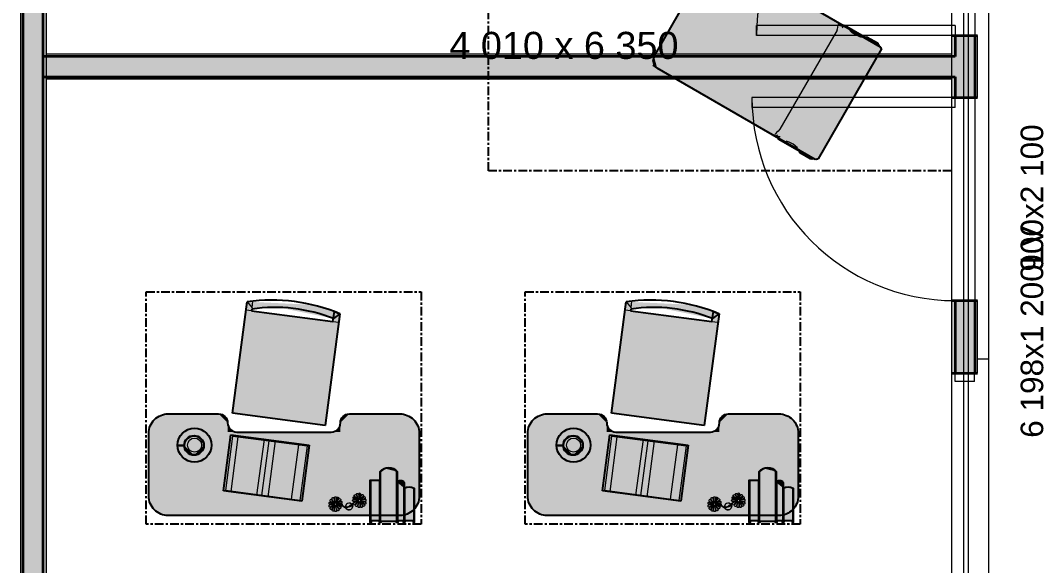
# Model space of a CAD drawing. Header units: inches. Extents: x -2190 to 40245, y -11272 to 33470.
# Drawn here: x 8067 to 12602, y 11099 to 13514 of the extents above; entities that cross this region are included whole.
import ezdxf

# ---------------------------------------------------------------- set-up
doc = ezdxf.new("R2010")
doc.units = ezdxf.units.IN
doc.header["$LTSCALE"] = 96
doc.header["$MEASUREMENT"] = 0
doc.linetypes.add('DASHDOT', pattern=[0.7, 0.4, -0.1, 0.1, -0.1])
for name, color, linetype, lineweight, true_color in [('Architectural_Blocks-1', 96, 'DASHDOT', 25, 0x008000), ('Architectural_Blocks-2', 96, 'DASHDOT', 25, 0x008000), ('Cabinets__Module_Lines-2', 9, 'Continuous', 9, 0xc0c0c0), ('Doors-1', 216, 'Continuous', 18, 0x800080), ('Doors__Labels-1', 176, 'Continuous', 18, 0x000080), ('Furniture__Interior-1', 216, 'Continuous', 25, 0x800080), ('Furniture__Interior-2', 216, 'Continuous', 25, 0x800080), ('Rooms__Interior_Dimensions-2', 136, 'Continuous', 18, 0x008080), ('Walls___Normal-1', 18, 'Continuous', 35, 0x000000), ('Walls___Normal-2', 18, 'Continuous', 35, 0x000000), ('Walls___Normal-Ext_T_Frame_-_600_OC_-_Int_PB_Ext_WRC_cladding-L1-1', 18, 'Continuous', 35, 0x000000), ('Walls___Normal-Ext_T_Frame_-_600_OC_-_Int_PB_Ext_WRC_cladding-L1-2', 18, 'Continuous', 35, 0x000000), ('Walls___Normal-Ext_T_Frame_-_600_OC_-_Int_PB_Ext_WRC_cladding-L2-1', 18, 'Continuous', 35, 0x000000), ('Walls___Normal-Ext_T_Frame_-_600_OC_-_Int_PB_Ext_WRC_cladding-L2-2', 18, 'Continuous', 35, 0x000000), ('Walls___Normal-Ext_T_Frame_-_600_OC_-_Int_PB_Ext_WRC_cladding-L3-1', 18, 'Continuous', 35, 0x000000), ('Walls___Normal-Ext_T_Frame_-_600_OC_-_Int_PB_Ext_WRC_cladding-L3-2', 18, 'Continuous', 35, 0x000000), ('Walls___Normal-Ext_T_Frame_-_600_OC_-_Int_PB_Ext_WRC_cladding-L4-1', 18, 'Continuous', 35, 0x000000), ('Walls___Normal-Ext_T_Frame_-_600_OC_-_Int_PB_Ext_WRC_cladding-L4-2', 18, 'Continuous', 35, 0x000000), ('Walls___Normal-Int_S_Frame_-_600_OC_-_PB_both_sides-L1-1', 18, 'Continuous', 35, 0x000000), ('Walls___Normal-Int_S_Frame_-_600_OC_-_PB_both_sides-L2-1', 18, 'Continuous', 35, 0x000000), ('Walls___Normal-Int_S_Frame_-_600_OC_-_PB_both_sides-L3-1', 18, 'Continuous', 35, 0x000000), ('Walls___Normal-Int_S_Frame_-_600_OC_-_PB_both_sides-L4-1', 18, 'Continuous', 35, 0x000000), ('Windows-1', 18, 'Continuous', 18, 0x000000), ('Windows-2', 18, 'Continuous', 18, 0x000000), ('Windows__Labels-2', 176, 'Continuous', 9, 0x000080)]:
    doc.layers.add(name, color=color, linetype=linetype, lineweight=lineweight, true_color=true_color)

# ---------------------------------------------------------------- blocks, each defined once
blk = doc.blocks.new('Desks_Desks_(small)_Dressing_Table')
at = {"color": 216, "true_color": 0x800080}
blk.add_lwpolyline([(-239.8, 145.8, -0.414214), (-205.4, 180.2), (-116, 180.2, -0.414214), (-99.9, 164.2, 0.414214), (-83.9, 148.1), (83.9, 148.1, 0.414214), (99.9, 164.2, -0.414214), (116, 180.2), (205.4, 180.2, -0.414214), (239.8, 145.8), (239.8, 34.4, -0.414214), (205.4, 0), (-205.4, 0, -0.414214), (-239.8, 34.4)], format="xyb", close=True, dxfattribs=at)
at = {"color": 7, "true_color": 0xffffff}
for points in [[(-205.4, 180.2), (-239.8, 145.8), (-238.6, 154.7), (-239.5, 150.3)], [(-99.9, 148.1), (-239.8, 145.8), (-116, 180.2), (-205.4, 180.2)], [(-205.4, 180.2), (-238.6, 154.7), (-235.2, 163), (-237.2, 159)], [(-205.4, 180.2), (-235.2, 163), (-229.7, 170.1), (-232.7, 166.8)], [(-205.4, 180.2), (-229.7, 170.1), (-222.6, 175.6), (-226.3, 173.1)], [(-205.4, 180.2), (-222.6, 175.6), (-214.3, 179), (-218.5, 177.6)], [(-205.4, 180.2), (-214.3, 179), (-205.4, 180.2), (-209.8, 179.9)], [(-99.9, 164.2), (-116, 180.2), (-111.8, 179.7), (-113.9, 180.1)], [(-99.9, 148.1), (-116, 180.2), (-99.9, 148.1), (-99.9, 164.2)], [(-99.9, 164.2), (-111.8, 179.7), (-108, 178.1), (-109.9, 179)], [(-99.9, 164.2), (-108, 178.1), (-104.7, 175.5), (-106.2, 176.9)], [(-99.9, 164.2), (-104.7, 175.5), (-102.1, 172.2), (-103.3, 173.9)], [(-99.9, 164.2), (-102.1, 172.2), (-100.5, 168.3), (-101.2, 170.3)], [(-99.9, 164.2), (-100.5, 168.3), (-99.9, 164.2), (-100.1, 166.3)], [(-99.9, 164.2), (-99.8, 162.1), (-99.9, 148.1), (-99.4, 160)], [(99.9, 148.1), (99.8, 162.1), (99.9, 148.1), (99.9, 164.2)], [(116, 180.2), (99.9, 164.2), (100.5, 168.3), (100.1, 166.3)], [(239.8, 145.8), (99.9, 148.1), (116, 180.2), (99.9, 164.2)], [(116, 180.2), (100.5, 168.3), (102.1, 172.2), (101.2, 170.3)], [(116, 180.2), (102.1, 172.2), (104.7, 175.5), (103.3, 173.9)], [(116, 180.2), (104.7, 175.5), (108, 178.1), (106.2, 176.9)], [(116, 180.2), (108, 178.1), (111.8, 179.7), (109.9, 179)], [(116, 180.2), (111.8, 179.7), (116, 180.2), (113.9, 180.1)], [(239.8, 145.8), (116, 180.2), (239.8, 145.8), (205.4, 180.2)], [(239.8, 145.8), (205.4, 180.2), (214.3, 179), (209.8, 179.9)], [(239.8, 145.8), (214.3, 179), (222.6, 175.6), (218.5, 177.6)], [(239.8, 145.8), (222.6, 175.6), (229.7, 170.1), (226.3, 173.1)], [(239.8, 145.8), (229.7, 170.1), (235.2, 163), (232.7, 166.8)], [(-239.8, 145.8), (-99.9, 148.1), (83.9, 148.1), (-83.9, 148.1)], [(-239.8, 145.8), (83.9, 148.1), (239.8, 145.8), (99.9, 148.1)], [(-239.8, 145.8), (239.8, 145.8), (205.4, 0), (239.8, 34.4)], [(-239.8, 145.8), (205.4, 0), (-239.8, 34.4), (-205.4, 0)], [(-98.7, 158), (-99.9, 148.1), (-98.7, 158), (-99.4, 160)], [(-97.8, 156.1), (-99.9, 148.1), (-97.8, 156.1), (-98.7, 158)], [(-96.6, 154.4), (-99.9, 148.1), (-96.6, 154.4), (-97.8, 156.1)], [(-95.2, 152.8), (-99.9, 148.1), (-95.2, 152.8), (-96.6, 154.4)], [(-93.7, 151.4), (-99.9, 148.1), (-93.7, 151.4), (-95.2, 152.8)], [(-91.9, 150.3), (-99.9, 148.1), (-91.9, 150.3), (-93.7, 151.4)], [(-90, 149.3), (-99.9, 148.1), (-90, 149.3), (-91.9, 150.3)], [(-88, 148.7), (-99.9, 148.1), (-88, 148.7), (-90, 149.3)], [(-86, 148.2), (-99.9, 148.1), (-86, 148.2), (-88, 148.7)], [(-99.9, 148.1), (-86, 148.2), (-99.9, 148.1), (-83.9, 148.1)], [(83.9, 148.1), (86, 148.2), (83.9, 148.1), (99.9, 148.1)], [(88, 148.7), (99.9, 148.1), (88, 148.7), (86, 148.2)], [(90, 149.3), (99.9, 148.1), (90, 149.3), (88, 148.7)], [(91.9, 150.3), (99.9, 148.1), (91.9, 150.3), (90, 149.3)], [(93.7, 151.4), (99.9, 148.1), (93.7, 151.4), (91.9, 150.3)], [(95.2, 152.8), (99.9, 148.1), (95.2, 152.8), (93.7, 151.4)], [(96.6, 154.4), (99.9, 148.1), (96.6, 154.4), (95.2, 152.8)], [(97.8, 156.1), (99.9, 148.1), (97.8, 156.1), (96.6, 154.4)], [(98.7, 158), (99.9, 148.1), (98.7, 158), (97.8, 156.1)], [(99.4, 160), (99.9, 148.1), (99.4, 160), (98.7, 158)], [(99.8, 162.1), (99.9, 148.1), (99.8, 162.1), (99.4, 160)], [(239.8, 145.8), (235.2, 163), (238.6, 154.7), (237.2, 159)], [(239.8, 145.8), (238.6, 154.7), (239.8, 145.8), (239.5, 150.3)], [(-239.8, 34.4), (-205.4, 0), (-214.3, 1.2), (-209.8, 0.3)], [(-239.8, 34.4), (-214.3, 1.2), (-222.6, 4.6), (-218.5, 2.6)], [(-239.8, 34.4), (-222.6, 4.6), (-229.7, 10.1), (-226.3, 7.1)], [(-239.8, 34.4), (-229.7, 10.1), (-235.2, 17.2), (-232.7, 13.5)], [(-239.8, 34.4), (-235.2, 17.2), (-238.6, 25.5), (-237.2, 21.2)], [(-239.8, 34.4), (-238.6, 25.5), (-239.8, 34.4), (-239.5, 29.9)], [(205.4, 0), (239.8, 34.4), (238.6, 25.5), (239.5, 29.9)], [(205.4, 0), (238.6, 25.5), (235.2, 17.2), (237.2, 21.2)], [(205.4, 0), (235.2, 17.2), (229.7, 10.1), (232.7, 13.5)], [(205.4, 0), (229.7, 10.1), (222.6, 4.6), (226.3, 7.1)], [(205.4, 0), (222.6, 4.6), (214.3, 1.2), (218.5, 2.6)], [(205.4, 0), (214.3, 1.2), (205.4, 0), (209.8, 0.3)]]:
    blk.add_solid(points, dxfattribs=at)
blk = doc.blocks.new('Interior_Accessories_Books_&_Magazines_Books')
at = {"color": 18, "linetype": 'Continuous', "lineweight": 18, "true_color": 0x000000}
for p, q in [((-37.5, 3), (-37.5, 73.8)), ((-22.5, 73.8), (-37.5, 73.8)), ((-22.5, 3), (-22.5, 73.8)), ((-21.2, 0), (-21.2, 74.4)), ((-20, 1.8), (-20, 89.5)), ((7.5, 1.8), (7.5, 89.5)), ((8.8, 0), (8.8, 70.3)), ((10, 70.4), (10, 2.9)), ((20, 70.4), (20, 2.9)), ((21.2, 60.1), (21.2, 0)), ((22.5, 60), (22.5, 2.9)), ((37.5, 60), (37.5, 2.9))]:
    blk.add_line(p, q, dxfattribs=at)
at = {"color": 216, "true_color": 0x800080}
blk.add_lwpolyline([(22.5, 0), (20, 0), (20, 2.5), (10, 2.5), (10, 0), (7.5, 0), (7.5, 1.2), (-20, 1.2), (-20, 0), (-22.5, 0), (-22.5, 2.5), (-37.5, 2.5), (-37.5, 0), (-38.8, 0), (-38.8, 75), (-21.2, 75), (-21.2, 90, -0.468586), (8.8, 90), (8.8, 70.8, -0.558718), (21.2, 70.8), (21.2, 60.8, -0.236068), (38.8, 60.8), (38.8, 0), (37.5, 0), (37.5, 2.5), (22.5, 2.5)], format="xyb", close=True, dxfattribs=at)
at = {"color": 18, "linetype": 'Continuous', "lineweight": 18, "true_color": 0x000000}
for centre, radius, start, end in [((-6.2, 76.8), 18.8, 42.8334, 137.1666), ((15, 66.7), 6.25, 36.8699, 143.1301), ((30, 41.5), 20, 67.9757, 112.0243)]:
    blk.add_arc(centre, radius, start, end, dxfattribs=at)
at = {"color": 7, "true_color": 0xffffff}
for points in [[(8.8, 90), (-21.2, 90), (-18.1, 93), (-20.1, 91.3)], [(8.8, 90), (-18.1, 93), (-13.7, 95.5), (-16, 94.4)], [(8.8, 90), (-13.7, 95.5), (-8.8, 96.9), (-11.3, 96.4)], [(8.8, 90), (-8.8, 96.9), (-3.7, 96.9), (-6.2, 97)], [(8.8, 90), (-3.7, 96.9), (1.2, 95.5), (-1.2, 96.4)], [(8.8, 90), (1.2, 95.5), (5.6, 93), (3.5, 94.4)], [(8.8, 90), (5.6, 93), (8.8, 90), (7.6, 91.3)], [(-21.2, 75), (-37.5, 2.5), (-38.8, 0), (-37.5, 0)], [(-21.2, 75), (-38.8, 0), (-21.2, 75), (-38.8, 75)], [(21.2, 60.8), (-37.5, 2.5), (8.8, 70.8), (-21.2, 75)], [(8.8, 70.8), (-21.2, 75), (8.8, 90), (-21.2, 90)], [(21.2, 70.8), (9.8, 72.2), (11.3, 73.3), (10.5, 72.8)], [(21.2, 70.8), (11.3, 73.3), (13.1, 74.1), (12.2, 73.8)], [(21.2, 70.8), (13.1, 74.1), (15, 74.3), (14, 74.3)], [(21.2, 70.8), (15, 74.3), (16.9, 74.1), (16, 74.3)], [(21.2, 70.8), (16.9, 74.1), (18.7, 73.3), (17.8, 73.8)], [(21.2, 70.8), (18.7, 73.3), (20.2, 72.2), (19.5, 72.8)], [(21.2, 60.8), (10, 2.5), (-37.5, 2.5), (-22.5, 2.5)], [(21.2, 70.8), (8.8, 70.8), (9.8, 72.2), (9.2, 71.4)], [(21.2, 60.8), (8.8, 70.8), (21.2, 60.8), (21.2, 70.8)], [(21.2, 60.8), (22.5, 2.5), (10, 2.5), (20, 2.5)], [(21.2, 70.8), (20.2, 72.2), (21.2, 70.8), (20.8, 71.4)], [(38.8, 60.8), (21.2, 60.8), (24.9, 62.2), (22.5, 61.4)], [(38.8, 60.8), (37.5, 2.5), (21.2, 60.8), (22.5, 2.5)], [(38.8, 60.8), (24.9, 62.2), (30, 62.9), (27.4, 62.7)], [(38.8, 60.8), (30, 62.9), (35.1, 62.2), (32.6, 62.7)], [(38.8, 60.8), (35.1, 62.2), (38.8, 60.8), (37.5, 61.4)], [(37.5, 2.5), (38.8, 60.8), (37.5, 0), (38.8, 0)], [(10, 2.5), (-20, 1.2), (-22.5, 0), (-20, 0)], [(10, 2.5), (-22.5, 0), (10, 2.5), (-22.5, 2.5)], [(-20, 1.2), (10, 2.5), (-20, 1.2), (7.5, 1.2)], [(7.5, 1.2), (10, 2.5), (7.5, 0), (10, 0)], [(20, 2.5), (22.5, 2.5), (20, 0), (22.5, 0)]]:
    blk.add_solid(points, dxfattribs=at)
blk = doc.blocks.new('Interior_Accessories_Books_&_Magazines_Book_(open)')
at = {"color": 216, "true_color": 0x800080}
for p, q in [((-70, 100), (70, 100)), ((-70, 0), (-70, 100)), ((70, 100), (70, 0)), ((70, 0), (-70, 0))]:
    blk.add_line(p, q, dxfattribs=at)
at = {"color": 216, "linetype": 'Continuous', "lineweight": 18, "true_color": 0x800080}
for p, q in [((-66.6, 99.1), (65.9, 99.1)), ((-66.6, 1.6), (-66.6, 99.1)), ((-51.8, 99.1), (-51.8, 1.6)), ((1.3, 99.1), (1.3, 1.6)), ((56.4, 99.1), (56.4, 1.6)), ((65.9, 99.1), (65.9, 1.6)), ((65.9, 1.6), (-66.6, 1.6))]:
    blk.add_line(p, q, dxfattribs=at)
at = {"color": 18, "linetype": 'Continuous', "lineweight": 18, "true_color": 0x000000}
for p, q in [((-10.2, 100), (-10.2, 0)), ((10, 100), (10, 0))]:
    blk.add_line(p, q, dxfattribs=at)
at = {"color": 7, "true_color": 0xffffff}
blk.add_solid([(-70, 100), (70, 100), (-70, 0), (70, 0)], dxfattribs=at)
at = {"color": 7, "linetype": 'Continuous', "lineweight": 18, "true_color": 0xffffff}
blk.add_solid([(-66.6, 99.1), (65.9, 99.1), (-66.6, 1.6), (65.9, 1.6)], dxfattribs=at)
blk = doc.blocks.new('Interior_Accessories_Vases_Flowers_in_Vase_(long-stemmed)')
at = {"color": 216, "linetype": 'Continuous', "lineweight": 18, "true_color": 0x800080}
for p, q in [((-22.3, 28.7), (-21.9, 29.7)), ((-22.3, 27.5), (-22.3, 28.7)), ((-21.9, 26.5), (-22.3, 27.5)), ((-21.1, 25.8), (-21.9, 26.5)), ((-20.5, 25.6), (-20.1, 25.5)), ((-20.1, 30.7), (-19.9, 30.6)), ((-19.2, 30.4), (-19, 30.2)), ((-18, 27.9), (-18, 27.5)), ((6.5, 27.2), (6.6, 28.1)), ((6.8, 28.1), (6.6, 27.2)), ((17.8, 10.5), (18.1, 10.4)), ((18.7, 10.1), (17.8, 10.5)), ((21, 14.5), (21.6, 13.7))]:
    blk.add_line(p, q, dxfattribs=at)
for points in [[(-22.3, 30), (-23.8, 31.4), (-25.6, 33.2), (-27, 34.9), (-27.4, 35.5), (-27.8, 36.1), (-28.1, 36.6), (-27.7, 38), (-26.8, 38.8), (-25.5, 39), (-25.3, 38.3), (-25.1, 37.6), (-24.8, 37), (-23.8, 34.8), (-22.6, 32.5), (-21.4, 30.9)], [(-21.1, 30.4), (-20.1, 30.7), (-20.5, 30.6), (-20.8, 30.5), (-21.1, 30.4), (-22.3, 32.7), (-23.2, 35.1), (-23.8, 37.5), (-24, 38.3), (-24.1, 39), (-24.2, 39.8), (-23.3, 40.8), (-22.1, 41.1), (-20.9, 40.6), (-21, 39.8), (-21.1, 39), (-21.1, 38.2), (-21, 35.7), (-20.7, 33.1), (-20.2, 31.2)], [(-20.1, 30.7), (-20.2, 30.7), (-20.4, 33.1), (-20.3, 35.7), (-19.9, 38.2), (-19.8, 39), (-19.6, 39.8), (-19.4, 40.6), (-18.2, 41.1), (-17, 40.8), (-16.1, 39.8), (-16.5, 39), (-16.9, 38.3), (-17.2, 37.5), (-18.1, 35.1), (-18.8, 32.7), (-19.1, 30.9)], [(-19.2, 30.4), (-19.2, 30.4), (-18.5, 32.5), (-17.5, 34.8), (-16.2, 37), (-15.7, 37.6), (-15.2, 38.3), (-14.7, 39), (-13.5, 38.8), (-12.5, 38), (-12.1, 36.6), (-12.8, 36.1), (-13.4, 35.5), (-14, 34.9), (-15.7, 33.2), (-17.2, 31.4), (-18.1, 30)], [(-22.8, 27.4), (-24.8, 27.1), (-27.1, 26.8), (-29.2, 26.5), (-29.8, 26.4), (-30.4, 26.3), (-30.9, 26.2), (-31.6, 27.4), (-31.6, 28.8), (-30.9, 30), (-30.4, 29.9), (-29.8, 29.8), (-29.2, 29.7), (-27.1, 29.4), (-24.8, 29), (-22.8, 28.8)], [(-21.9, 29.7), (-21.9, 29.7), (-24, 31.1), (-26, 32.5), (-27.7, 33.9), (-28.2, 34.3), (-28.7, 34.8), (-29.1, 35.2), (-30.2, 34.5), (-30.7, 33.2), (-30.5, 31.7), (-30.1, 31.5), (-29.5, 31.2), (-28.9, 31), (-27, 30.2), (-24.7, 29.4), (-22.3, 28.6), (-22.2, 29), (-22, 29.4), (-21.9, 29.7), (-21.1, 30.4)], [(-22.3, 26.2), (-24, 25.1), (-26, 23.7), (-27.7, 22.3), (-28.2, 21.8), (-28.7, 21.4), (-29.1, 21), (-30.2, 21.7), (-30.7, 23), (-30.5, 24.4), (-30.1, 24.7), (-29.5, 24.9), (-28.9, 25.2), (-27, 26), (-24.7, 26.8), (-22.3, 27.6), (-22.2, 27.2), (-22, 26.8), (-21.9, 26.5)], [(-20.1, 25.5), (-21.1, 25.8), (-21.4, 26), (-21.7, 26.3), (-21.9, 26.5), (-23.8, 24.8), (-25.6, 23), (-27, 21.2), (-27.4, 20.7), (-27.8, 20.1), (-28.1, 19.6), (-27.7, 18.2), (-26.8, 17.3), (-25.5, 17.2), (-25.3, 17.9), (-25.1, 18.5), (-24.8, 19.2), (-23.8, 21.4), (-22.6, 23.6), (-21.4, 25.3)], [(-20.2, 25), (-20.7, 23.1), (-21, 20.5), (-21.1, 17.9), (-21.1, 17.1), (-21, 16.3), (-20.9, 15.6), (-22.1, 15.1), (-23.3, 15.4), (-24.2, 16.4), (-24.1, 17.2), (-24, 17.9), (-23.8, 18.7), (-23.2, 21.1), (-22.3, 23.5), (-21.1, 25.8), (-20.8, 25.7)], [(-22.3, 28.7), (-22.3, 28.3), (-22.3, 27.9), (-22.3, 27.5)], [(-21.1, 30.4), (-21.4, 30.2), (-21.7, 29.9), (-21.9, 29.7)], [(-19.1, 25.3), (-18.8, 23.5), (-18.1, 21.1), (-17.2, 18.7), (-16.9, 17.9), (-16.5, 17.2), (-16.1, 16.4), (-17, 15.4), (-18.2, 15.1), (-19.4, 15.6), (-19.6, 16.3), (-19.8, 17.1), (-19.9, 17.9), (-20.3, 20.5), (-20.4, 23.1), (-20.2, 25.5), (-19.9, 25.6), (-19.5, 25.7), (-19.2, 25.8)], [(-19.2, 30.4), (-19.5, 30.5), (-19.9, 30.6)], [(-18.4, 29.7), (-18.7, 29.9), (-19, 30.2)], [(-18, 28.7), (-18.1, 29), (-18.3, 29.4), (-18.4, 29.7), (-17, 31.1), (-15.3, 32.5), (-13.3, 33.9), (-12.6, 34.3), (-11.9, 34.8), (-11.2, 35.2), (-10.1, 34.5), (-9.6, 33.2), (-9.7, 31.7), (-10.5, 31.5), (-11.3, 31.2), (-12.1, 31), (-14.3, 30.2), (-16.3, 29.4), (-17.6, 28.8)], [(-18.4, 26.5), (-18.3, 26.8), (-18.1, 27.2), (-18, 27.6), (-16.3, 26.8), (-14.3, 26), (-12.1, 25.2), (-11.3, 24.9), (-10.5, 24.7), (-9.7, 24.4), (-9.6, 23), (-10.1, 21.7), (-11.2, 21), (-11.9, 21.4), (-12.6, 21.8), (-13.3, 22.3), (-15.3, 23.7), (-17, 25.1), (-18.1, 26.2)], [(-18, 27.9), (-18, 28.3), (-18, 28.7), (-16.2, 29), (-14.1, 29.4), (-11.8, 29.7), (-11, 29.8), (-10.2, 29.9), (-9.4, 30), (-8.7, 28.8), (-8.7, 27.4), (-9.4, 26.2), (-10.2, 26.3), (-11, 26.4), (-11.8, 26.5), (-14.1, 26.8), (-16.2, 27.1), (-17.6, 27.4)], [(-8.7, 27.7), (0.7, 27.7), (0.4, 28.4), (-8.7, 28.4)], [(-5.6, 28.4), (-5.2, 30.5), (-3.8, 32.5), (-1.8, 33.9), (0.6, 34.3), (3, 33.9), (5, 32.5), (6.4, 30.5), (6.8, 28.1)], [(6.5, 26.4), (6.4, 25.7), (5, 23.7), (3, 22.3), (0.6, 21.8), (-1.8, 22.3), (-3.8, 23.7), (-5.2, 25.7), (-5.6, 27.7)], [(6.6, 28.1), (6.2, 30.4), (4.9, 32.4), (2.9, 33.7), (0.6, 34.1), (-1.7, 33.7), (-3.7, 32.4), (-5, 30.4), (-5.4, 28.4)], [(-5.4, 27.7), (-5, 25.8), (-3.7, 23.8), (-1.7, 22.5), (0.6, 22), (2.9, 22.5), (4.9, 23.8), (6.2, 25.8), (6.3, 26.5)], [(11.8, 20.6), (9.9, 22.5), (7.6, 26.9), (7, 27.1), (-2.6, 29.6), (-3.1, 28.8), (-1.7, 28.4)], [(0.7, 27.9), (7.2, 26.3), (7.4, 26.2), (9.7, 21.8), (11.1, 20.4)], [(20.4, 15.3), (21.3, 16.9), (22.4, 19.2), (23.2, 21.6), (23.4, 22.4), (23.6, 23.2), (23.8, 24), (25.1, 24.3), (26.3, 23.7), (26.9, 22.6), (26.5, 21.9), (26.2, 21.1), (25.8, 20.4), (24.4, 18.2), (22.8, 16.2), (21.4, 14.8)], [(21.2, 14.2), (21, 14.5), (23, 16), (24.9, 17.8), (26.6, 19.7), (27.1, 20.3), (27.6, 21), (28, 21.6), (29.2, 21.2), (30, 20.2), (30, 18.9), (29.4, 18.4), (28.9, 17.9), (28.3, 17.4), (26.2, 15.9), (24, 14.7), (21.6, 13.6), (21.5, 13.9)], [(18.4, 10.2), (18.7, 10.1), (18.1, 7.6), (17.2, 5.2), (16.1, 2.9), (15.8, 2.2), (15.4, 1.6), (15, 1), (13.6, 0.8), (12.5, 1.3), (11.9, 2.4), (12.5, 3), (13, 3.5), (13.6, 4.1), (15.2, 6.1), (16.6, 8.3), (17.5, 10.1)], [(18.7, 10.1), (19, 10.1), (19.4, 10.1), (19.7, 10.2), (20.1, 7.6), (20.3, 5.1), (20.3, 2.8), (20.2, 2.1), (20.1, 1.5), (20.1, 0.8), (18.9, 0.1), (17.6, 0), (16.5, 0.7), (16.8, 1.3), (17.1, 2), (17.3, 2.7), (17.9, 5), (18.4, 7.5), (18.6, 9.6)], [(17, 12.4), (17.1, 12), (17.2, 11.7), (17.2, 11.4)], [(21.6, 13.7), (21.8, 12.6), (21.4, 11.5), (20.7, 10.7), (19.7, 10.2), (18.7, 10.1)], [(19.7, 10.2), (20, 10.3), (20.4, 10.5), (20.7, 10.7)], [(20.7, 10.7), (20.7, 10.7), (22.1, 8.6), (23.3, 6.5), (24.3, 4.6), (24.5, 4.1), (24.8, 3.5), (25, 3), (24.2, 1.8), (23, 1.2), (21.7, 1.3), (21.6, 1.9), (21.6, 2.5), (21.5, 3.2), (21.1, 5.4), (20.4, 7.7), (19.8, 9.6)], [(21, 14.5), (20.8, 14.6), (20.5, 14.7), (20.1, 14.9)], [(20.7, 10.7), (20.9, 10.9), (21.2, 11.3), (21.4, 11.5)], [(21.9, 11.3), (23.6, 10.2), (25.6, 9), (27.4, 7.9), (27.9, 7.6), (28.4, 7.3), (28.9, 7.1), (28.6, 5.7), (27.7, 4.6), (26.4, 4.1), (26.1, 4.5), (25.7, 5), (25.3, 5.4), (23.9, 7), (22.4, 8.8), (21, 10.3)], [(22.3, 12.6), (24.3, 12.3), (26.7, 12.1), (29, 12.1), (29.6, 12.1), (30.2, 12.1), (30.8, 12.2), (31.2, 10.9), (30.7, 9.6), (29.7, 8.6), (29.2, 8.7), (28.6, 8.9), (28, 9.1), (26, 9.7), (23.7, 10.6), (21.4, 11.5), (21.5, 11.9), (21.7, 12.3), (21.8, 12.6)], [(22.1, 13.8), (24.1, 14.4), (26.5, 15.2), (28.7, 16.3), (29.3, 16.6), (30, 17), (30.5, 17.4), (31.4, 16.5), (31.6, 15.2), (31, 13.9), (30.4, 13.7), (29.7, 13.5), (29.1, 13.3), (26.8, 12.9), (24.3, 12.7), (21.8, 12.6), (21.7, 12.9), (21.7, 13.3), (21.6, 13.7)]]:
    blk.add_lwpolyline(points, dxfattribs=at)
for points in [[(-19, 26), (-18.7, 26.3), (-18.4, 26.5), (-17.2, 24.8), (-15.7, 23), (-14, 21.2), (-13.4, 20.7), (-12.8, 20.1), (-12.1, 19.6), (-12.5, 18.2), (-13.5, 17.3), (-14.7, 17.2), (-15.2, 17.9), (-15.7, 18.5), (-16.2, 19.2), (-17.5, 21.4), (-18.5, 23.6), (-19.2, 25.8)], [(8.8, 4.8), (8.8, 6.1), (9.6, 6.5), (10.3, 6.8), (11.1, 7.2), (13.3, 8.4), (15.4, 9.9), (17.2, 11.4), (17.4, 11.1), (17.6, 10.8), (17.8, 10.5), (16.3, 8.5), (14.6, 6.6), (12.7, 4.9), (12.1, 4.4), (11.4, 3.9), (10.8, 3.4), (9.5, 3.8)]]:
    blk.add_lwpolyline(points, close=True, dxfattribs=at)
at = {"color": 216, "true_color": 0x800080}
blk.add_lwpolyline([(10.2, 19.3), (11.1, 20.4), (12.4, 20.9), (13, 20.3), (13.5, 19.7), (14, 19.1), (15.6, 17.3), (17, 15.7), (18.1, 14.4), (17.9, 14), (17.6, 13.7), (17.3, 13.4), (15.8, 14.3), (14, 15.4), (12, 16.6), (11.3, 17.1), (10.6, 17.5), (9.9, 17.9)], close=True, dxfattribs=at)
at = {"color": 18, "linetype": 'Continuous', "lineweight": 18, "true_color": 0x000000}
for points in [[(17.9, 14.7), (17.3, 16), (16.3, 17.9), (15.1, 19.9), (14.7, 20.6), (14.2, 21.3), (13.8, 22), (14.6, 23.2), (15.8, 23.8), (17.1, 23.7), (17.4, 22.9), (17.6, 22.1), (17.9, 21.4), (18.5, 19), (18.9, 16.8), (19.1, 14.9), (18.8, 14.7), (18.4, 14.5), (18.1, 14.3)], [(19.1, 15.3), (19.3, 16.9), (19.3, 19.2), (19.1, 21.7), (19, 22.5), (18.9, 23.3), (18.7, 24.2), (19.9, 24.9), (21.2, 25), (22.3, 24.3), (22.2, 23.5), (22.1, 22.7), (22.1, 21.8), (21.6, 19.3), (21, 17), (20.2, 14.9), (19.8, 14.9), (19.5, 14.8), (19.1, 14.8)], [(16.8, 11.1), (15.3, 10.2), (13.1, 9.1), (10.7, 8.3), (9.9, 8), (9.1, 7.8), (8.3, 7.6), (7.4, 8.5), (7.2, 9.8), (7.8, 11.1), (8.6, 11.1), (9.5, 11.2), (10.3, 11.2), (12.8, 11.5), (15, 11.9), (16.6, 12.3)], [(17.4, 13.5), (17.3, 13.1), (17.2, 12.7), (17, 12.3), (15.1, 12.2), (12.8, 12.3), (10.4, 12.5), (9.6, 12.6), (8.8, 12.7), (8, 12.8), (7.6, 14.1), (8, 15.4), (9.1, 16.4), (9.8, 16.1), (10.6, 15.8), (11.3, 15.5), (13.6, 14.6), (15.6, 14), (17, 13.6)]]:
    blk.add_lwpolyline(points, dxfattribs=at)
at = {"color": 7, "linetype": 'Continuous', "lineweight": 18, "true_color": 0xffffff}
for points in [[(-19.2, 25.8), (-19, 26), (-18.4, 26.5), (-18.7, 26.3)], [(-19.2, 25.8), (-18.4, 26.5), (-18.5, 23.6), (-17.2, 24.8)], [(-18.5, 23.6), (-17.2, 24.8), (-17.5, 21.4), (-15.7, 23)], [(-17.5, 21.4), (-15.7, 23), (-16.2, 19.2), (-14, 21.2)], [(-16.2, 19.2), (-14, 21.2), (-12.5, 18.2), (-13.4, 20.7)], [(-16.2, 19.2), (-12.5, 18.2), (-14.7, 17.2), (-13.5, 17.3)], [(-16.2, 19.2), (-14.7, 17.2), (-15.7, 18.5), (-15.2, 17.9)], [(-12.8, 20.1), (-12.5, 18.2), (-12.8, 20.1), (-13.4, 20.7)], [(-12.5, 18.2), (-12.8, 20.1), (-12.5, 18.2), (-12.1, 19.6)], [(8.8, 4.8), (9.6, 6.5), (12.1, 4.4), (10.3, 6.8)], [(9.6, 6.5), (8.8, 4.8), (9.6, 6.5), (8.8, 6.1)], [(8.8, 4.8), (12.1, 4.4), (10.8, 3.4), (11.4, 3.9)], [(8.8, 4.8), (10.8, 3.4), (8.8, 4.8), (9.5, 3.8)], [(12.1, 4.4), (10.3, 6.8), (12.7, 4.9), (11.1, 7.2)], [(12.7, 4.9), (11.1, 7.2), (14.6, 6.6), (13.3, 8.4)], [(14.6, 6.6), (13.3, 8.4), (16.3, 8.5), (15.4, 9.9)], [(16.3, 8.5), (15.4, 9.9), (17.4, 11.1), (17.2, 11.4)], [(16.3, 8.5), (17.4, 11.1), (17.8, 10.5), (17.6, 10.8)]]:
    blk.add_solid(points, dxfattribs=at)
at = {"color": 7, "true_color": 0xffffff}
for points in [[(9.9, 17.9), (10.2, 19.3), (12.4, 20.9), (11.1, 20.4)], [(9.9, 17.9), (12.4, 20.9), (13.5, 19.7), (13, 20.3)], [(9.9, 17.9), (13.5, 19.7), (15.6, 17.3), (14, 19.1)], [(9.9, 17.9), (15.6, 17.3), (18.1, 14.4), (17, 15.7)], [(9.9, 17.9), (18.1, 14.4), (17.6, 13.7), (17.9, 14)], [(9.9, 17.9), (17.6, 13.7), (15.8, 14.3), (17.3, 13.4)], [(9.9, 17.9), (15.8, 14.3), (12, 16.6), (14, 15.4)], [(9.9, 17.9), (12, 16.6), (10.6, 17.5), (11.3, 17.1)]]:
    blk.add_solid(points, dxfattribs=at)
blk = doc.blocks.new('Seating_Chairs_Side_Seat_Cushioned')
at = {"color": 18, "linetype": 'Continuous', "lineweight": 18, "true_color": 0x000000}
for p, q in [((-73, 184.5), (-82.8, 184.5)), ((72.2, 184.5), (82.8, 184.5))]:
    blk.add_line(p, q, dxfattribs=at)
at = {"color": 216, "true_color": 0x800080}
blk.add_lwpolyline([(-82.8, 199.5, -0.131652), (82.6, 199.8), (72.5, 189.9, 0.131652), (-73, 187.5), (-73, 184.5), (72.2, 184.5), (72.5, 202.3), (82.8, 199.5), (82.8, 0), (-82.8, 0)], format="xyb", close=True, dxfattribs=at)
at = {"color": 18, "linetype": 'Continuous', "lineweight": 18, "true_color": 0x000000}
blk.add_lwpolyline([(-82.8, 199.5), (-73, 189.8), (-73, 202)], dxfattribs=at)
at = {"color": 7, "true_color": 0xffffff}
for points in [[(30.3, 209.1), (-26, 196.7), (-82.8, 199.5), (-73, 187.5)], [(-82.8, 199.5), (-73, 187.5), (-82.8, 0), (-73, 184.5)], [(-26, 196.7), (30.3, 209.1), (72.5, 189.9), (82.6, 199.8)], [(82.8, 0), (72.2, 184.5), (82.8, 199.5), (72.5, 202.3)], [(-82.8, 0), (-73, 184.5), (82.8, 0), (72.2, 184.5)]]:
    blk.add_solid(points, dxfattribs=at)
blk = doc.blocks.new('Kitchen_Items_Dinnerware_Glassware_Teacup')
at = {"color": 216, "linetype": 'Continuous', "lineweight": 18, "true_color": 0x800080}
for p, q in [((12.4, 19.1), (22.4, 19.1)), ((12.4, 16.6), (12.4, 19.1)), ((22.4, 19.1), (22.4, 16.6)), ((22.4, 16.6), (12.4, 16.6))]:
    blk.add_line(p, q, dxfattribs=at)
at = {"color": 216, "true_color": 0x800080}
blk.add_circle((-4.9, 17.5), 17.5, dxfattribs=at)
at = {"color": 18, "linetype": 'Continuous', "lineweight": 18, "true_color": 0x000000}
blk.add_circle((-5, 17.5), 16.2, dxfattribs=at)
at = {"color": 7, "true_color": 0xffffff}
for points in [[(-4.9, 35), (-21.4, 23.5), (-22.4, 17.5), (-22.2, 20.5)], [(-4.9, 35), (-22.4, 17.5), (-21.4, 11.5), (-22.2, 14.5)], [(-4.9, 35), (-18.3, 28.7), (-21.4, 23.5), (-20.1, 26.2)], [(-4.9, 35), (-21.4, 11.5), (-18.3, 6.3), (-20.1, 8.8)], [(-4.9, 35), (-13.7, 32.7), (-18.3, 28.7), (-16.2, 30.9)], [(-4.9, 35), (-18.3, 6.3), (-13.7, 2.3), (-16.2, 4.1)], [(-4.9, 35), (-8, 34.7), (-13.7, 32.7), (-10.9, 33.9)], [(-4.9, 35), (-13.7, 2.3), (-8, 0.3), (-10.9, 1.1)], [(-4.9, 35), (-8, 0.3), (-1.9, 0.3), (-4.9, 0)], [(-4.9, 35), (-1.9, 0.3), (3.8, 2.3), (1, 1.1)], [(-4.9, 35), (3.8, 2.3), (8.5, 6.3), (6.3, 4.1)], [(-4.9, 35), (8.5, 6.3), (11.5, 11.5), (10.2, 8.8)], [(-4.9, 35), (11.5, 11.5), (12.6, 17.5), (12.3, 14.5)], [(-4.9, 35), (12.6, 17.5), (11.5, 23.5), (12.3, 20.5)], [(-4.9, 35), (11.5, 23.5), (8.5, 28.7), (10.2, 26.2)], [(-4.9, 35), (8.5, 28.7), (3.8, 32.7), (6.3, 30.9)], [(-4.9, 35), (3.8, 32.7), (-1.9, 34.7), (1, 33.9)]]:
    blk.add_solid(points, dxfattribs=at)
at = {"color": 7, "linetype": 'Continuous', "lineweight": 18, "true_color": 0xffffff}
blk.add_solid([(12.4, 19.1), (22.4, 19.1), (12.4, 16.6), (22.4, 16.6)], dxfattribs=at)
blk = doc.blocks.new('Kitchen_Items_Dinnerware_Dishes_Saucer')
at = {"color": 216, "true_color": 0x800080}
blk.add_circle((0, 30), 30, dxfattribs=at)
at = {"color": 18, "linetype": 'Continuous', "lineweight": 18, "true_color": 0x000000}
blk.add_circle((0, 30), 12.5, dxfattribs=at)
at = {"color": 7, "true_color": 0xffffff}
for points in [[(0, 60), (-28.2, 40.3), (-30, 30), (-29.5, 35.2)], [(0, 60), (-30, 30), (-28.2, 19.7), (-29.5, 24.8)], [(0, 60), (-23, 49.3), (-28.2, 40.3), (-26, 45)], [(0, 60), (-28.2, 19.7), (-23, 10.7), (-26, 15)], [(0, 60), (-15, 56), (-23, 49.3), (-19.3, 53)], [(0, 60), (-23, 10.7), (-15, 4), (-19.3, 7)], [(0, 60), (-5.2, 59.5), (-15, 56), (-10.3, 58.2)], [(0, 60), (-15, 4), (-5.2, 0.5), (-10.3, 1.8)], [(0, 60), (-5.2, 0.5), (5.2, 0.5), (0, 0)], [(0, 60), (5.2, 0.5), (15, 4), (10.3, 1.8)], [(0, 60), (15, 4), (23, 10.7), (19.3, 7)], [(0, 60), (23, 10.7), (28.2, 19.7), (26, 15)], [(0, 60), (28.2, 19.7), (30, 30), (29.5, 24.8)], [(0, 60), (30, 30), (28.2, 40.3), (29.5, 35.2)], [(0, 60), (28.2, 40.3), (23, 49.3), (26, 45)], [(0, 60), (23, 49.3), (15, 56), (19.3, 53)], [(0, 60), (15, 56), (5.2, 59.5), (10.3, 58.2)]]:
    blk.add_solid(points, dxfattribs=at)
blk = doc.blocks.new('Seating_Chairs_Accent_Chairs_Overstuffed_Slipper')
at = {"color": 216, "linetype": 'Continuous', "lineweight": 18, "true_color": 0x800080}
for p, q in [((-115.2, 6.8), (-115.2, 327.4)), ((115.2, 327.4), (115.2, 6.8)), ((114.1, 258), (112.9, 257.2)), ((114.1, 257.8), (113, 257.1)), ((-113.9, 10.4), (-115.2, 10.4)), ((-112.3, 6.8), (-115.2, 6.8)), ((115.2, 6.8), (112.3, 6.8)), ((115.2, 10.4), (113.9, 10.4))]:
    blk.add_line(p, q, dxfattribs=at)
at = {"color": 18, "linetype": 'Continuous', "lineweight": 18, "true_color": 0x000000}
for p, q in [((-114.9, 303.3), (-115.2, 294.8)), ((-114.9, 303.3), (-114.9, 279.8)), ((-114.9, 279.8), (-115.2, 287)), ((-115.2, 261.1), (-115.1, 259.9)), ((-115.1, 260), (-115.2, 260.5))]:
    blk.add_line(p, q, dxfattribs=at)
for points in [[(-117.1, 308), (-118.1, 308.2), (-118.8, 309), (-119.1, 309.9), (-119.1, 331.1), (-118.8, 332.1), (-118.1, 332.8), (-117.1, 333.1)], [(-115.2, 264.2), (-117.1, 264.2), (-117.1, 335.8), (-115.2, 335.8)], [(-115.2, 327.5), (-115.2, 338.7), (-114.7, 341.1), (-113.3, 342.5), (-111.4, 342.5), (111.4, 342.5), (113.3, 342.5), (114.7, 341.1), (115.2, 338.7), (115.2, 327.5)], [(115.2, 335.8), (117.1, 335.8), (117.1, 264.4), (115.2, 264.4)], [(117.1, 333.1), (118.1, 332.8), (118.8, 332.1), (119.1, 331.1), (119.1, 309.9), (118.8, 309), (118.1, 308.2), (117.1, 308)], [(-112.9, 301.5), (-111.4, 291.4), (-111.4, 283.4), (-112.9, 277.8)], [(112.9, 301.5), (111.4, 291.4), (111.4, 283.4), (112.9, 277.8)], [(115.2, 294.8), (114.9, 303.3), (114.9, 279.8), (115.2, 287)], [(-115, 259.9), (-115.2, 261.9), (-114.7, 263.5), (-114.9, 259.7)], [(-115.2, 254.9), (-111.7, 254.8), (-110.6, 254.9), (-107.7, 255.9), (-104, 257.2), (-99.9, 257.8)], [(-111.4, 265), (-113.3, 262.1), (-111.4, 258)], [(-102.2, 257.8), (99.9, 257.8), (104.6, 257), (108.1, 255.7), (111, 254.8), (112, 254.8), (113, 254.8), (115.2, 254.9)], [(111.4, 265), (113.3, 262.1), (111.4, 258)], [(115.2, 261.9), (114.7, 263.5), (114.9, 259.3), (114.9, 259.1), (115, 259.4), (115.2, 260.4)]]:
    blk.add_lwpolyline(points, dxfattribs=at)
at = {"color": 216, "true_color": 0x800080}
blk.add_lwpolyline([(-113.3, 342.5), (111.4, 342.5), (115.2, 338.7), (115.2, 15.4, -0.367631), (99.9, 0), (-99.9, 0, -0.367607), (-115.2, 15.4), (-115.2, 338.7)], format="xyb", close=True, dxfattribs=at)
at = {"color": 216, "linetype": 'Continuous', "lineweight": 18, "true_color": 0x800080}
blk.add_lwpolyline([(115, 259.3), (115.2, 260.5), (115, 259.3), (114.9, 259.1)], close=True, dxfattribs=at)
blk.add_lwpolyline([(115.2, 15.4), (113.2, 7.7), (107.5, 2), (99.9, 0), (-99.9, 0), (-107.5, 2), (-113.2, 7.7), (-115.2, 15.4)], dxfattribs=at)
at = {"color": 7, "true_color": 0xffffff}
for points in [[(-115.2, 338.7), (-113.3, 342.5), (115.2, 338.7), (111.4, 342.5)], [(-115.2, 338.7), (115.2, 338.7), (99.9, 0), (115.2, 15.4)], [(-115.2, 338.7), (99.9, 0), (-115.2, 15.4), (-99.9, 0)], [(-115.2, 15.4), (-99.9, 0), (-102.8, 0.5), (-100.7, 0.1)], [(-115.2, 15.4), (-102.8, 0.5), (-106.9, 2.2), (-104.9, 1.2)], [(-115.2, 15.4), (-106.9, 2.2), (-110.4, 4.9), (-108.7, 3.4)], [(-115.2, 15.4), (-110.4, 4.9), (-113, 8.3), (-111.8, 6.5)], [(-115.2, 15.4), (-113, 8.3), (-114.7, 12.4), (-114, 10.3)], [(-115.2, 15.4), (-114.7, 12.4), (-115.2, 15.4), (-115.1, 14.5)], [(99.9, 0), (115.2, 15.4), (114.7, 12.4), (115.1, 14.5)], [(99.9, 0), (114.7, 12.4), (113, 8.3), (114, 10.3)], [(99.9, 0), (113, 8.3), (110.4, 4.9), (111.8, 6.5)], [(99.9, 0), (110.4, 4.9), (106.9, 2.2), (108.7, 3.4)], [(99.9, 0), (106.9, 2.2), (102.8, 0.5), (104.9, 1.2)], [(99.9, 0), (102.8, 0.5), (99.9, 0), (100.7, 0.1)]]:
    blk.add_solid(points, dxfattribs=at)
at = {"color": 7, "linetype": 'Continuous', "lineweight": 18, "true_color": 0xffffff}
blk.add_solid([(114.9, 259.1), (115, 259.3), (115, 259.3), (115.2, 260.5)], dxfattribs=at)

msp = doc.modelspace()

# ---------------------------------------------------------------- linework, layer by layer
at = {"layer": 'Architectural_Blocks-1'}
for p, q in [((8624, 11282.5), (8624, 12312.5)), ((8624, 12312.5), (9844, 12312.5)), ((9844, 12312.5), (9844, 11282.5)), ((10304, 11282.5), (10304, 12312.5)), ((10304, 12312.5), (11524, 12312.5)), ((11524, 12312.5), (11524, 11282.5)), ((9844, 11282.5), (8624, 11282.5)), ((11524, 11282.5), (10304, 11282.5))]:
    msp.add_line(p, q, dxfattribs=at)
at = {"layer": 'Architectural_Blocks-2'}
for p, q in [((10142, 12847.5), (10142, 15310)), ((12195, 12847.5), (10142, 12847.5))]:
    msp.add_line(p, q, dxfattribs=at)
at = {"layer": 'Cabinets__Module_Lines-2'}
msp.add_line((12195, 12877.5), (12195, 12847.5), dxfattribs=at)
at = {"layer": 'Doors-1', "color": 216, "linetype": 'Continuous', "lineweight": 18, "true_color": 0x800080}
for p, q in [((12300, 13447), (12300, 14326.5)), ((11330.5, 13447), (11330.5, 13492)), ((12210, 13492), (11330.5, 13492)), ((12210, 13492), (12210, 13447)), ((12210, 13447), (11330.5, 13447)), ((12210, 13173), (11310, 13173)), ((11310, 13173), (11310, 13128)), ((12210, 13128), (12210, 13173)), ((12300, 12273), (12300, 13173)), ((12210, 13128), (11310, 13128))]:
    msp.add_line(p, q, dxfattribs=at)
for centre, radius, start, end in [((12210, 13447), 879.5, 90, 180), ((12210, 13173), 900, 180, 270)]:
    msp.add_arc(centre, radius, start, end, dxfattribs=at)
at = {"layer": 'Walls___Normal-1'}
for p, q in [((12195, 13447), (12310, 13447)), ((12195, 13173), (12310, 13173)), ((12195, 12273), (12310, 12273)), ((12195, 11951.2), (12310, 11951.2))]:
    msp.add_line(p, q, dxfattribs=at)
at = {"layer": 'Walls___Normal-1', "color": 8, "true_color": 0x808080}
for points in [[(8167.5, 29015), (8167.5, 13355), (8077.5, 29105), (8077.5, 13310)], [(12210, 13173), (12210, 13447), (12300, 13173), (12300, 13447)], [(8077.5, 13310), (8167.5, 13355), (8077.5, 13310), (8167.5, 13265)], [(12210, 13265), (8167.5, 13265), (12210, 13355), (8167.5, 13355)], [(8167.5, 13265), (8167.5, 3430), (8077.5, 13310), (8077.5, 3340)], [(12210, 11951.2), (12210, 12273), (12300, 11951.2), (12300, 12273)]]:
    msp.add_solid(points, dxfattribs=at)
at = {"layer": 'Walls___Normal-1', "color": 1, "true_color": 0xff0000}
for points in [[(8182.5, 15315), (8182.5, 13365), (8167.5, 15325), (8167.5, 13355)], [(12195, 13365), (12195, 13447), (12210, 13355), (12210, 13447)], [(8182.5, 13255), (8182.5, 3445), (8167.5, 13265), (8167.5, 3430)], [(12195, 13173), (12195, 13255), (12210, 13173), (12210, 13265)], [(12195, 11951.2), (12195, 12273), (12210, 11951.2), (12210, 12273)]]:
    msp.add_solid(points, dxfattribs=at)
at = {"layer": 'Walls___Normal-2', "color": 8, "true_color": 0x808080}
msp.add_solid([(8167.5, 15320), (8167.5, 3430), (8077.5, 15365), (8077.5, 3340)], dxfattribs=at)
msp.add_solid([(8167.5, 15320), (8167.5, 3430), (8077.5, 15365), (8077.5, 3340)], dxfattribs=at)
at = {"layer": 'Walls___Normal-2', "color": 1, "true_color": 0xff0000}
msp.add_solid([(8182.5, 15310), (8182.5, 8960.3), (8167.5, 15320), (8167.5, 8950.3)], dxfattribs=at)
msp.add_solid([(8182.5, 15310), (8182.5, 8960.3), (8167.5, 15320), (8167.5, 8950.3)], dxfattribs=at)
at = {"layer": 'Walls___Normal-Ext_T_Frame_-_600_OC_-_Int_PB_Ext_WRC_cladding-L1-1', "color": 18, "linetype": 'Continuous', "lineweight": 0, "true_color": 0x000000}
for p, q in [((8182.5, 13365), (8182.5, 15315)), ((12195, 13447), (12195, 13365)), ((8182.5, 3445), (8182.5, 13255)), ((12195, 13255), (12195, 13173)), ((12195, 12273), (12195, 11951.2))]:
    msp.add_line(p, q, dxfattribs=at)
at = {"layer": 'Walls___Normal-Ext_T_Frame_-_600_OC_-_Int_PB_Ext_WRC_cladding-L1-2', "color": 18, "linetype": 'Continuous', "lineweight": 0, "true_color": 0x000000}
msp.add_line((8182.5, 8960.3), (8182.5, 15310), dxfattribs=at)
msp.add_line((8182.5, 8960.3), (8182.5, 15310), dxfattribs=at)
at = {"layer": 'Walls___Normal-Ext_T_Frame_-_600_OC_-_Int_PB_Ext_WRC_cladding-L2-1', "color": 18, "linetype": 'Continuous', "lineweight": 35, "true_color": 0x000000}
for p, q in [((8167.5, 13355), (8167.5, 15325)), ((12210, 13447), (12210, 13355)), ((8167.5, 3430), (8167.5, 13265)), ((12210, 13265), (12210, 13173)), ((12210, 12273), (12210, 11951.2))]:
    msp.add_line(p, q, dxfattribs=at)
at = {"layer": 'Walls___Normal-Ext_T_Frame_-_600_OC_-_Int_PB_Ext_WRC_cladding-L2-2', "color": 18, "linetype": 'Continuous', "lineweight": 35, "true_color": 0x000000}
msp.add_line((8167.5, 8950.3), (8167.5, 15320), dxfattribs=at)
msp.add_line((8167.5, 8950.3), (8167.5, 15320), dxfattribs=at)
at = {"layer": 'Walls___Normal-Ext_T_Frame_-_600_OC_-_Int_PB_Ext_WRC_cladding-L3-1', "color": 18, "linetype": 'Continuous', "lineweight": 35, "true_color": 0x000000}
for p, q in [((8077.5, 29105), (8077.5, 13310)), ((12300, 13173), (12300, 13447)), ((8077.5, 13310), (8077.5, 3340)), ((12300, 11951.2), (12300, 12273))]:
    msp.add_line(p, q, dxfattribs=at)
at = {"layer": 'Walls___Normal-Ext_T_Frame_-_600_OC_-_Int_PB_Ext_WRC_cladding-L3-2', "color": 18, "linetype": 'Continuous', "lineweight": 35, "true_color": 0x000000}
msp.add_line((8077.5, 15365), (8077.5, 3340), dxfattribs=at)
msp.add_line((8077.5, 15365), (8077.5, 3340), dxfattribs=at)
at = {"layer": 'Walls___Normal-Ext_T_Frame_-_600_OC_-_Int_PB_Ext_WRC_cladding-L4-1', "color": 18, "linetype": 'Continuous', "lineweight": 0, "true_color": 0x000000}
for p, q in [((8067.5, 29120), (8067.5, 13310)), ((12310, 13173), (12310, 13447)), ((8067.5, 13310), (8067.5, 3330)), ((12310, 11951.2), (12310, 12273))]:
    msp.add_line(p, q, dxfattribs=at)
at = {"layer": 'Walls___Normal-Ext_T_Frame_-_600_OC_-_Int_PB_Ext_WRC_cladding-L4-2', "color": 18, "linetype": 'Continuous', "lineweight": 0, "true_color": 0x000000}
msp.add_line((8067.5, 15365), (8067.5, 3325), dxfattribs=at)
msp.add_line((8067.5, 15365), (8067.5, 3325), dxfattribs=at)
at = {"layer": 'Walls___Normal-Int_S_Frame_-_600_OC_-_PB_both_sides-L1-1', "color": 18, "linetype": 'Continuous', "lineweight": 0, "true_color": 0x000000}
msp.add_line((8182.5, 13255), (12195, 13255), dxfattribs=at)
at = {"layer": 'Walls___Normal-Int_S_Frame_-_600_OC_-_PB_both_sides-L2-1', "color": 18, "linetype": 'Continuous', "lineweight": 35, "true_color": 0x000000}
msp.add_line((8167.5, 13265), (12210, 13265), dxfattribs=at)
at = {"layer": 'Walls___Normal-Int_S_Frame_-_600_OC_-_PB_both_sides-L3-1', "color": 18, "linetype": 'Continuous', "lineweight": 35, "true_color": 0x000000}
msp.add_line((12210, 13355), (8167.5, 13355), dxfattribs=at)
at = {"layer": 'Walls___Normal-Int_S_Frame_-_600_OC_-_PB_both_sides-L4-1', "color": 18, "linetype": 'Continuous', "lineweight": 0, "true_color": 0x000000}
msp.add_line((12195, 13365), (8182.5, 13365), dxfattribs=at)
at = {"layer": 'Windows-1'}
for p, q in [((12360, 12013.7), (12310, 12013.7)), ((12360, 6808.7), (12360, 12013.7)), ((12195, 11951.2), (12195, 6871.2)), ((12210, 11914.2), (12210, 11951.2)), ((12297, 11951.2), (12210, 11951.2)), ((12297, 11914.2), (12297, 11951.2)), ((12297, 11914.2), (12210, 11914.2)), ((12249.5, 6908.2), (12249.5, 11914.2)), ((12269.5, 6908.2), (12269.5, 11914.2))]:
    msp.add_line(p, q, dxfattribs=at)
at = {"layer": 'Windows-2'}
for p, q in [((12360, 8973.8), (12360, 15296.5)), ((12195, 15234), (12195, 9036.3)), ((12249.5, 9073.3), (12249.5, 15197)), ((12269.5, 9073.3), (12269.5, 15197))]:
    msp.add_line(p, q, dxfattribs=at)

# ---------------------------------------------------------------- block references
at = {"layer": 'Furniture__Interior-1', "yscale": 2.5}
for name, p, xscale, rotation in [('Seating_Chairs_Side_Seat_Cushioned', (9213.2, 11746.5), 2.503928542137146, -7.500000000000013), ('Seating_Chairs_Side_Seat_Cushioned', (10893.2, 11746.5), 2.503928542137146, -7.500000000000013), ('Kitchen_Items_Dinnerware_Glassware_Teacup', (8824.5, 11675.5), 2.5, 180), ('Interior_Accessories_Books_&_Magazines_Book_(open)', (9173.3, 11655.1), 2.5, 172.5), ('Kitchen_Items_Dinnerware_Glassware_Teacup', (10504.5, 11675.5), 2.5, 180), ('Interior_Accessories_Books_&_Magazines_Book_(open)', (10853.3, 11655.1), 2.5, 172.5), ('Interior_Accessories_Vases_Flowers_in_Vase_(long-stemmed)', (9490.7, 11422.8), 2.523077428340912, 210), ('Interior_Accessories_Vases_Flowers_in_Vase_(long-stemmed)', (11170.7, 11422.8), 2.523077428340912, 210)]:
    msp.add_blockref(name, p, dxfattribs=dict(at, xscale=xscale, rotation=rotation))
at = {"layer": 'Furniture__Interior-1', "xscale": 2.5, "yscale": 2.5}
for name, p in [('Desks_Desks_(small)_Dressing_Table', (9235.7, 11320.6)), ('Desks_Desks_(small)_Dressing_Table', (10915.7, 11320.6)), ('Kitchen_Items_Dinnerware_Dishes_Saucer', (8839, 11557.7)), ('Kitchen_Items_Dinnerware_Dishes_Saucer', (10519, 11557.7)), ('Interior_Accessories_Books_&_Magazines_Books', (9715.2, 11290.6)), ('Interior_Accessories_Books_&_Magazines_Books', (11395.2, 11290.6))]:
    msp.add_blockref(name, p, dxfattribs=at)
at = {"layer": 'Furniture__Interior-2', "xscale": 2.503612637519836, "yscale": 2.5, "rotation": 239.9999999999999}
msp.add_blockref('Seating_Chairs_Accent_Chairs_Overstuffed_Slipper', (11000.9, 13571.5), dxfattribs=at)

# ---------------------------------------------------------------- texts
at = {"layer": 'Doors__Labels-1', "color": 176, "lineweight": 0, "true_color": 0x000080, "insert": (12602.4, 12401.5), "char_height": 100, "width": 715, "attachment_point": 7, "rotation": 90}
msp.add_mtext('\\fArial|b0|i0|c0|p0;900x2 100', dxfattribs=at)
at = {"layer": 'Rooms__Interior_Dimensions-2', "color": 136, "lineweight": 0, "true_color": 0x008080, "insert": (9968.5, 13342), "char_height": 120, "width": 1092, "attachment_point": 7}
msp.add_mtext('\\fArial|b0|i0|c0|p0;4 010 x 6 350', dxfattribs=at)
at = {"layer": 'Windows__Labels-2', "color": 176, "lineweight": 0, "true_color": 0x000080, "insert": (12602.4, 11665.1), "char_height": 100, "width": 1039, "attachment_point": 7, "rotation": 90}
msp.add_mtext('\\fArial|b0|i0|c0|p0;6 198x1 200LV', dxfattribs=at)

doc.saveas('drawing.dxf')
